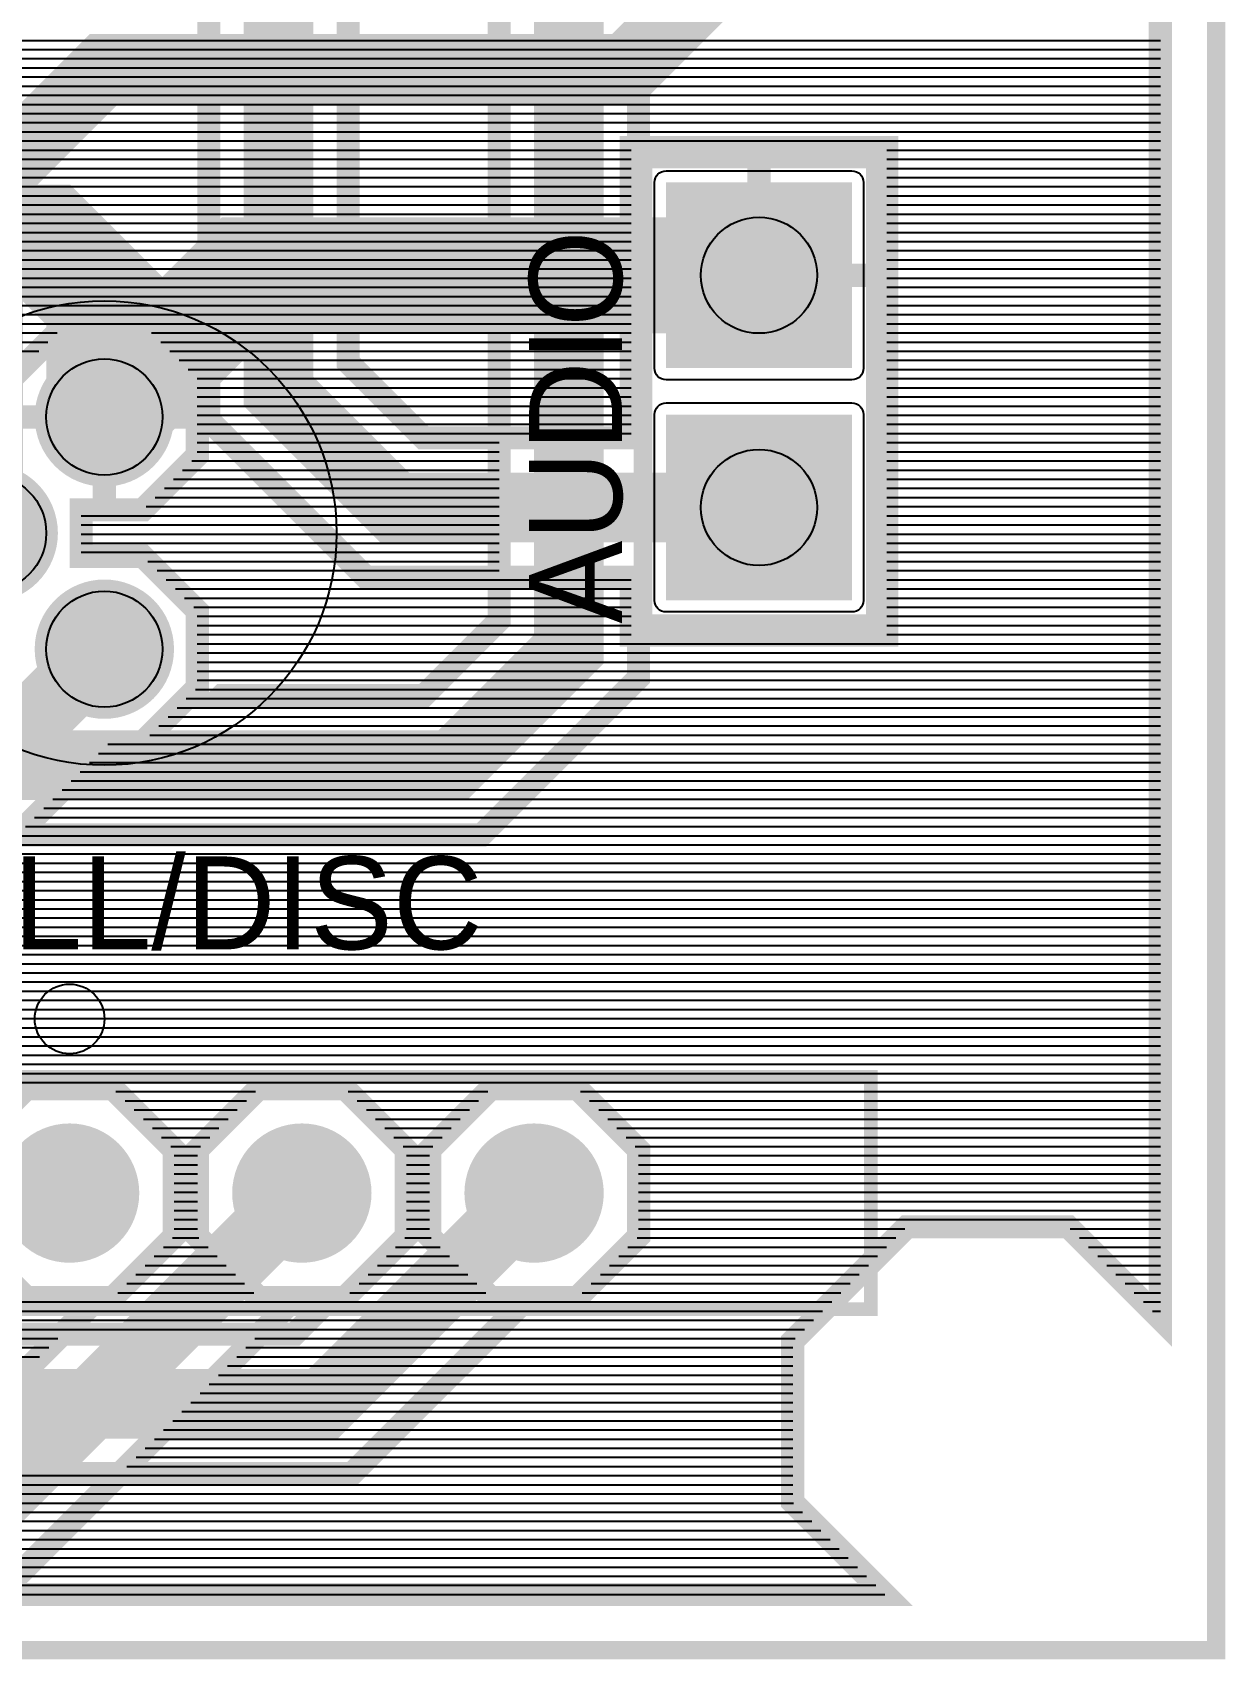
# Model space of a CAD drawing. Header units: inches. Extents: x -5.9 to 5.9, y -1.2 to 1.2.
# Drawn here: x 5.378 to 5.892, y -1.217 to -0.516 of the extents above; entities that cross this region are included whole.
import ezdxf

# ---------------------------------------------------------------- set-up
doc = ezdxf.new("R2010")
doc.units = ezdxf.units.IN
doc.layers.get('0').update_dxf_attribs({"linetype": 'CONTINUOUS'})

# ---------------------------------------------------------------- blocks, each defined once
blk = doc.blocks.new('EPAD')
at = {"const_width": 0.5}
blk.add_lwpolyline([(-0.25, 0, 1), (0.25, 0, 1)], format="xyb", close=True, dxfattribs=at)
blk = doc.blocks.new('RPAD')
blk.add_trace([(-0.5, -0.5), (-0.5, 0.5), (0.5, -0.5), (0.5, 0.5)])

msp = doc.modelspace()

# ---------------------------------------------------------------- linework, layer by layer
for points, const_width in [([(-5.627949, -1.212602), (5.887799, -1.212602), (5.887799, 0.755902), (-5.627949, 0.755902), (-5.627949, -1.212602)], 0.008), ([(-5.627949, -1.212602), (5.887799, -1.212602), (5.887799, 0.755902), (-5.627949, 0.755902), (-5.627949, -1.212602)], 0.008), ([(-5.627949, -1.212602), (5.887799, -1.212602), (5.887799, 0.755902), (-5.627949, 0.755902), (-5.627949, -1.212602)], 0.008), ([(0.934059, 0.5935), (1.034059, 0.6935), (5.109059, 0.6935), (5.159059, 0.6435), (5.159059, 0.5435), (5.209059, 0.4935), (5.634059, 0.4935), (5.684059, 0.4435), (5.684059, -0.4815), (5.634059, -0.5315), (5.409059, -0.5315), (5.359059, -0.5815), (5.359059, -0.7315)], 0.03), ([(5.705477, 0.692228), (5.705477, 0.622725), (5.709702, 0.6185), (5.688348, 0.6185), (5.659059, 0.589211), (5.659059, 0.547789), (5.688348, 0.5185), (5.72977, 0.5185), (5.759059, 0.547789), (5.759059, 0.573579), (5.824125, 0.573579), (5.863799, 0.613253), (5.863799, -1.069954), (5.824125, -1.03028), (5.754623, -1.03028), (5.705477, -1.079426), (5.705477, -1.148928), (5.745151, -1.188602), (-5.4853, -1.188602)], 0.01), ([(5.705477, 0.692228), (5.705477, 0.622725), (5.709702, 0.6185), (5.688348, 0.6185), (5.659059, 0.589211), (5.659059, 0.547789), (5.688348, 0.5185), (5.72977, 0.5185), (5.759059, 0.547789), (5.759059, 0.573579), (5.824125, 0.573579), (5.863799, 0.613253), (5.863799, -1.069954), (5.824125, -1.03028), (5.754623, -1.03028), (5.705477, -1.079426), (5.705477, -1.148928), (5.745151, -1.188602), (-5.4853, -1.188602)], 0.01), ([(5.309059, 0.5685), (5.484059, 0.3935), (5.484059, -0.670476), (5.534059, -0.720476), (5.690949, -0.720476)], 0.03), ([(5.514059, 0.405926), (5.514059, -0.658051), (5.546485, -0.690477), (5.635949, -0.690477), (5.635949, -0.565477), (5.745948, -0.565477), (5.745948, -0.775476), (5.635949, -0.775476), (5.635949, -0.750476), (5.521633, -0.750476), (5.454059, -0.682902), (5.454059, -0.464281)], 0.01), ([(5.109059, -0.8315), (5.559059, -0.8315), (5.609059, -0.7815), (5.609059, -0.4315)], 0.03), ([(5.639059, -0.472211), (5.639059, -0.565477), (5.745948, -0.565477), (5.745948, -0.775476), (5.639059, -0.775476), (5.639059, -0.793926), (5.571485, -0.8615), (5.156841, -0.8615)], 0.01), ([(5.369059, -0.664931), (5.392491, -0.6415), (5.425628, -0.6415), (5.449059, -0.664931), (5.449059, -0.698069), (5.425628, -0.7215), (5.399059, -0.7215), (5.399059, -0.7415), (5.425628, -0.7415), (5.449059, -0.764931), (5.449059, -0.798069), (5.445627, -0.8015), (5.546633, -0.8015), (5.579059, -0.769074), (5.579059, -0.472211)], 0.01), ([(3.309059, -0.5315), (3.359059, -0.5815), (4.934059, -0.5815), (4.984059, -0.6315), (4.984059, -0.965752), (5.034059, -1.015752), (5.394098, -1.015752)], 0.03), ([(4.145627, -0.5515), (4.946485, -0.5515), (5.014059, -0.619074), (5.014059, -0.953326), (5.046485, -0.985752), (5.360459, -0.985752), (5.375459, -0.970752), (5.412738, -0.970752), (5.439098, -0.997113), (5.439098, -1.034391), (5.412738, -1.060752), (5.375459, -1.060752), (5.360459, -1.045752), (5.021633, -1.045752), (4.954059, -0.978178), (4.954059, -0.643926), (4.949059, -0.638925), (4.949059, -0.648069), (4.925628, -0.6715), (4.892491, -0.6715)], 0.01), ([(5.690949, -0.565477), (5.690949, -0.620476)], 0.01), ([(5.690949, -0.565477), (5.690949, -0.620476)], 0.01), ([(5.640949, -0.770476), (5.740949, -0.770476), (5.740949, -0.570476), (5.640949, -0.570476), (5.640949, -0.770476)], 0.008), ([(5.640949, -0.770476), (5.740949, -0.770476), (5.740949, -0.570476), (5.640949, -0.570476), (5.640949, -0.770476)], 0.008), ([(5.640949, -0.770476), (5.740949, -0.770476), (5.740949, -0.570476), (5.640949, -0.570476), (5.640949, -0.770476)], 0.008), ([(5.409059, -0.6815), (5.409059, -0.6315), (5.384059, -0.6065), (5.309059, -0.6065)], 0.05), ([(5.409059, -0.6815), (5.470083, -0.620476), (5.690949, -0.620476)], 0.05), ([(5.635949, -0.620476), (5.690949, -0.620476)], 0.01), ([(5.745948, -0.620476), (5.690949, -0.620476)], 0.01), ([(5.745948, -0.620476), (5.690949, -0.620476)], 0.01), ([(5.369059, -0.664931), (5.392491, -0.6415), (5.425628, -0.6415), (5.449059, -0.664931), (5.449059, -0.698069), (5.425628, -0.7215), (5.399059, -0.7215), (5.399059, -0.7415), (5.425628, -0.7415), (5.449059, -0.764931), (5.449059, -0.798069), (5.425628, -0.8215), (5.411485, -0.8215), (5.106484, -1.1265)], 0.01), ([(5.409059, -0.6415), (5.409059, -0.6815)], 0.01), ([(5.409059, -0.6415), (5.409059, -0.6815)], 0.01), ([(5.369059, -0.6815), (5.409059, -0.6815)], 0.01), ([(5.369059, -0.6815), (5.409059, -0.6815)], 0.01), ([(5.409059, -0.7215), (5.409059, -0.6815)], 0.01), ([(5.449059, -0.6815), (5.409059, -0.6815)], 0.01), ([(5.409059, -0.7215), (5.409059, -0.6815)], 0.01), ([(5.449059, -0.6815), (5.409059, -0.6815)], 0.01), ([(3.509059, -1.0315), (3.584059, -1.1065), (5.084059, -1.1065), (5.409059, -0.7815)], 0.03), ([(5.156841, -0.8015), (5.372491, -0.8015), (5.369059, -0.798069)], 0.01), ([(3.109059, -0.8315), (3.384059, -1.1065), (5.50335, -1.1065), (5.594098, -1.015752)], 0.03), ([(4.888348, -0.9815), (4.92977, -0.9815), (4.959059, -1.010789), (4.959059, -1.052211), (4.934769, -1.0765), (5.490925, -1.0765), (5.506674, -1.060752), (5.475459, -1.060752), (5.449099, -1.034391), (5.449099, -0.997113), (5.475459, -0.970752), (5.512738, -0.970752), (5.539098, -0.997113), (5.539098, -1.028327), (5.549099, -1.018326), (5.549099, -0.997113), (5.575459, -0.970752), (5.612738, -0.970752), (5.639098, -0.997113), (5.639098, -1.034391), (5.612738, -1.060752), (5.591524, -1.060752), (5.515776, -1.1365), (3.371633, -1.1365)], 0.01), ([(5.249098, -1.065752), (5.739098, -1.065752), (5.739098, -0.965752), (5.249098, -0.965752), (5.249098, -1.065752)], 0.006), ([(5.249098, -1.065752), (5.739098, -1.065752), (5.739098, -0.965752), (5.249098, -0.965752), (5.249098, -1.065752)], 0.006), ([(5.249098, -1.065752), (5.739098, -1.065752), (5.739098, -0.965752), (5.249098, -0.965752), (5.249098, -1.065752)], 0.006), ([(5.349099, -0.997113), (5.375459, -0.970752), (5.412738, -0.970752), (5.439098, -0.997113), (5.439098, -1.028327), (5.449099, -1.018326), (5.449099, -0.997113), (5.475459, -0.970752), (5.512738, -0.970752), (5.539098, -0.997113), (5.539098, -1.034391), (5.512738, -1.060752), (5.491524, -1.060752), (5.365776, -1.1865)], 0.01), ([(5.549099, -1.034391), (5.549099, -0.997113), (5.575459, -0.970752), (5.612738, -0.970752), (5.639098, -0.997113), (5.639098, -1.034391), (5.612738, -1.060752), (5.575459, -1.060752), (5.549099, -1.034391)], 0.01), ([(0.734059, -1.0565), (0.834059, -1.1565), (5.35335, -1.1565), (5.494098, -1.015752)], 0.03), ([(5.340925, -1.1265), (5.406674, -1.060752), (5.375459, -1.060752), (5.349099, -1.034391)], 0.01)]:
    msp.add_lwpolyline(points, dxfattribs=dict(const_width=const_width))
for points in [[(4.149059, -0.519311), (5.579059, -0.519311)], [(4.149059, -0.523248), (5.579059, -0.523248)], [(4.839059, -0.519311), (5.454059, -0.519311)], [(4.839059, -0.523248), (5.454059, -0.523248)], [(5.514059, -0.519311), (5.863799, -0.519311)], [(5.514059, -0.523248), (5.863799, -0.523248)], [(5.639059, -0.519311), (5.863799, -0.519311)], [(5.639059, -0.523248), (5.863799, -0.523248)], [(4.149059, -0.527185), (5.579059, -0.527185)], [(4.149059, -0.531122), (5.579059, -0.531122)], [(4.839059, -0.527185), (5.454059, -0.527185)], [(4.839059, -0.531122), (5.454059, -0.531122)], [(5.514059, -0.527185), (5.863799, -0.527185)], [(5.514059, -0.531122), (5.863799, -0.531122)], [(5.639059, -0.527185), (5.863799, -0.527185)], [(5.639059, -0.531122), (5.863799, -0.531122)], [(4.149059, -0.535059), (5.579059, -0.535059)], [(4.149059, -0.538996), (5.579059, -0.538996)], [(4.839059, -0.535059), (5.454059, -0.535059)], [(4.839059, -0.538996), (5.454059, -0.538996)], [(5.514059, -0.535059), (5.863799, -0.535059)], [(5.514059, -0.538996), (5.863799, -0.538996)], [(5.639059, -0.535059), (5.863799, -0.535059)], [(5.639059, -0.538996), (5.863799, -0.538996)], [(4.149059, -0.542933), (5.579059, -0.542933)], [(4.839059, -0.542933), (5.454059, -0.542933)], [(5.514059, -0.542933), (5.863799, -0.542933)], [(5.639059, -0.542933), (5.863799, -0.542933)], [(4.14632, -0.550807), (5.579059, -0.550807)], [(4.149059, -0.54687), (5.579059, -0.54687)], [(4.839059, -0.54687), (5.454059, -0.54687)], [(4.839059, -0.550807), (5.454059, -0.550807)], [(5.514059, -0.54687), (5.863799, -0.54687)], [(5.514059, -0.550807), (5.863799, -0.550807)], [(5.639059, -0.54687), (5.863799, -0.54687)], [(5.639059, -0.550807), (5.863799, -0.550807)], [(4.839059, -0.554744), (5.454059, -0.554744)], [(4.839059, -0.558681), (5.454059, -0.558681)], [(4.949728, -0.554744), (5.579059, -0.554744)], [(4.953665, -0.558681), (5.579059, -0.558681)], [(5.514059, -0.554744), (5.863799, -0.554744)], [(5.514059, -0.558681), (5.863799, -0.558681)], [(5.639059, -0.554744), (5.863799, -0.554744)], [(5.639059, -0.558681), (5.863799, -0.558681)], [(4.839059, -0.562618), (5.454059, -0.562618)], [(4.839059, -0.566555), (5.454059, -0.566555)], [(4.957602, -0.562618), (5.579059, -0.562618)], [(4.961539, -0.566555), (5.579059, -0.566555)], [(5.514059, -0.562618), (5.863799, -0.562618)], [(5.514059, -0.566555), (5.635949, -0.566555)], [(5.639059, -0.562618), (5.863799, -0.562618)], [(5.745948, -0.566555), (5.863799, -0.566555)], [(5.745948, -0.566555), (5.863799, -0.566555)], [(4.839059, -0.570492), (5.454059, -0.570492)], [(4.839059, -0.574429), (5.454059, -0.574429)], [(4.965476, -0.570492), (5.579059, -0.570492)], [(4.969413, -0.574429), (5.579059, -0.574429)], [(5.514059, -0.570492), (5.635949, -0.570492)], [(5.514059, -0.574429), (5.635949, -0.574429)], [(5.745948, -0.570492), (5.863799, -0.570492)], [(5.745948, -0.570492), (5.863799, -0.570492)], [(5.745948, -0.574429), (5.863799, -0.574429)], [(5.745948, -0.574429), (5.863799, -0.574429)], [(4.839059, -0.578366), (5.454059, -0.578366)], [(4.97335, -0.578366), (5.579059, -0.578366)], [(5.514059, -0.578366), (5.635949, -0.578366)], [(5.745948, -0.578366), (5.863799, -0.578366)], [(5.745948, -0.578366), (5.863799, -0.578366)], [(4.839059, -0.582303), (5.454059, -0.582303)], [(4.839059, -0.58624), (5.454059, -0.58624)], [(4.977287, -0.582303), (5.579059, -0.582303)], [(4.981224, -0.58624), (5.579059, -0.58624)], [(5.514059, -0.582303), (5.635949, -0.582303)], [(5.514059, -0.58624), (5.635949, -0.58624)], [(5.745948, -0.582303), (5.863799, -0.582303)], [(5.745948, -0.582303), (5.863799, -0.582303)], [(5.745948, -0.58624), (5.863799, -0.58624)], [(5.745948, -0.58624), (5.863799, -0.58624)], [(4.839059, -0.590177), (5.454059, -0.590177)], [(4.928241, -0.594114), (5.454059, -0.594114)], [(4.985161, -0.590177), (5.579059, -0.590177)], [(4.989098, -0.594114), (5.579059, -0.594114)], [(5.514059, -0.590177), (5.635949, -0.590177)], [(5.514059, -0.594114), (5.635949, -0.594114)], [(5.745948, -0.590177), (5.863799, -0.590177)], [(5.745948, -0.590177), (5.863799, -0.590177)], [(5.745948, -0.594114), (5.863799, -0.594114)], [(5.745948, -0.594114), (5.863799, -0.594114)], [(4.932178, -0.598051), (5.454059, -0.598051)], [(4.936115, -0.601988), (5.454059, -0.601988)], [(4.993035, -0.598051), (5.579059, -0.598051)], [(4.996972, -0.601988), (5.579059, -0.601988)], [(5.514059, -0.598051), (5.635949, -0.598051)], [(5.514059, -0.601988), (5.635949, -0.601988)], [(5.745948, -0.598051), (5.863799, -0.598051)], [(5.745948, -0.598051), (5.863799, -0.598051)], [(5.745948, -0.601988), (5.863799, -0.601988)], [(5.745948, -0.601988), (5.863799, -0.601988)], [(4.940052, -0.605925), (5.454059, -0.605925)], [(5.000909, -0.605925), (5.579059, -0.605925)], [(5.514059, -0.605925), (5.635949, -0.605925)], [(5.745948, -0.605925), (5.863799, -0.605925)], [(5.745948, -0.605925), (5.863799, -0.605925)], [(4.943989, -0.609862), (5.454059, -0.609862)], [(4.947926, -0.613799), (5.454059, -0.613799)], [(5.004846, -0.609862), (5.579059, -0.609862)], [(5.008783, -0.613799), (5.579059, -0.613799)], [(5.514059, -0.609862), (5.635949, -0.609862)], [(5.514059, -0.613799), (5.635949, -0.613799)], [(5.745948, -0.609862), (5.863799, -0.609862)], [(5.745948, -0.609862), (5.863799, -0.609862)], [(5.745948, -0.613799), (5.863799, -0.613799)], [(5.745948, -0.613799), (5.863799, -0.613799)], [(4.949059, -0.617736), (5.454059, -0.617736)], [(4.949059, -0.621673), (5.454059, -0.621673)], [(5.01272, -0.617736), (5.579059, -0.617736)], [(5.014059, -0.621673), (5.579059, -0.621673)], [(5.514059, -0.617736), (5.635949, -0.617736)], [(5.514059, -0.621673), (5.635949, -0.621673)], [(5.745948, -0.617736), (5.863799, -0.617736)], [(5.745948, -0.617736), (5.863799, -0.617736)], [(5.745948, -0.621673), (5.863799, -0.621673)], [(5.745948, -0.621673), (5.863799, -0.621673)], [(4.949059, -0.62561), (5.454059, -0.62561)], [(4.949059, -0.629547), (5.454059, -0.629547)], [(5.014059, -0.62561), (5.579059, -0.62561)], [(5.014059, -0.629547), (5.579059, -0.629547)], [(5.514059, -0.62561), (5.635949, -0.62561)], [(5.514059, -0.629547), (5.635949, -0.629547)], [(5.745948, -0.62561), (5.863799, -0.62561)], [(5.745948, -0.62561), (5.863799, -0.62561)], [(5.745948, -0.629547), (5.863799, -0.629547)], [(5.745948, -0.629547), (5.863799, -0.629547)], [(4.949059, -0.633484), (5.454059, -0.633484)], [(4.949059, -0.637421), (5.454059, -0.637421)], [(5.014059, -0.633484), (5.579059, -0.633484)], [(5.014059, -0.637421), (5.579059, -0.637421)], [(5.514059, -0.633484), (5.635949, -0.633484)], [(5.514059, -0.637421), (5.635949, -0.637421)], [(5.745948, -0.633484), (5.863799, -0.633484)], [(5.745948, -0.633484), (5.863799, -0.633484)], [(5.745948, -0.637421), (5.863799, -0.637421)], [(5.745948, -0.637421), (5.863799, -0.637421)], [(4.949059, -0.641358), (5.454059, -0.641358)], [(5.014059, -0.641358), (5.579059, -0.641358)], [(5.514059, -0.641358), (5.635949, -0.641358)], [(5.745948, -0.641358), (5.863799, -0.641358)], [(5.745948, -0.641358), (5.863799, -0.641358)], [(4.947895, -0.649232), (5.384759, -0.649232)], [(4.949059, -0.645295), (5.388696, -0.645295)], [(5.014059, -0.645295), (5.388696, -0.645295)], [(5.014059, -0.649232), (5.384759, -0.649232)], [(5.429422, -0.645295), (5.454059, -0.645295)], [(5.429422, -0.645295), (5.579059, -0.645295)], [(5.433359, -0.649232), (5.454059, -0.649232)], [(5.433359, -0.649232), (5.579059, -0.649232)], [(5.514059, -0.645295), (5.635949, -0.645295)], [(5.514059, -0.649232), (5.635949, -0.649232)], [(5.745948, -0.645295), (5.863799, -0.645295)], [(5.745948, -0.645295), (5.863799, -0.645295)], [(5.745948, -0.649232), (5.863799, -0.649232)], [(5.745948, -0.649232), (5.863799, -0.649232)], [(4.943958, -0.653169), (5.380822, -0.653169)], [(5.014059, -0.653169), (5.380822, -0.653169)], [(5.437296, -0.653169), (5.454059, -0.653169)], [(5.437296, -0.653169), (5.579059, -0.653169)], [(5.441233, -0.657106), (5.454059, -0.657106)], [(5.441233, -0.657106), (5.579059, -0.657106)], [(5.514059, -0.653169), (5.635949, -0.653169)], [(5.514059, -0.657106), (5.635949, -0.657106)], [(5.745948, -0.653169), (5.863799, -0.653169)], [(5.745948, -0.653169), (5.863799, -0.653169)], [(5.745948, -0.657106), (5.863799, -0.657106)], [(5.745948, -0.657106), (5.863799, -0.657106)], [(5.44517, -0.661043), (5.454059, -0.661043)], [(5.44517, -0.661043), (5.579059, -0.661043)], [(5.449059, -0.66498), (5.454059, -0.66498)], [(5.449059, -0.66498), (5.579059, -0.66498)], [(5.517051, -0.661043), (5.635949, -0.661043)], [(5.520988, -0.66498), (5.635949, -0.66498)], [(5.745948, -0.661043), (5.863799, -0.661043)], [(5.745948, -0.661043), (5.863799, -0.661043)], [(5.745948, -0.66498), (5.863799, -0.66498)], [(5.745948, -0.66498), (5.863799, -0.66498)], [(5.449059, -0.668917), (5.454059, -0.668917)], [(5.449059, -0.668917), (5.579059, -0.668917)], [(5.524925, -0.668917), (5.635949, -0.668917)], [(5.745948, -0.668917), (5.863799, -0.668917)], [(5.745948, -0.668917), (5.863799, -0.668917)], [(5.449059, -0.672854), (5.454059, -0.672854)], [(5.449059, -0.672854), (5.579059, -0.672854)], [(5.449059, -0.676791), (5.454059, -0.676791)], [(5.449059, -0.676791), (5.579059, -0.676791)], [(5.528862, -0.672854), (5.635949, -0.672854)], [(5.532799, -0.676791), (5.635949, -0.676791)], [(5.745948, -0.672854), (5.863799, -0.672854)], [(5.745948, -0.672854), (5.863799, -0.672854)], [(5.745948, -0.676791), (5.863799, -0.676791)], [(5.745948, -0.676791), (5.863799, -0.676791)], [(5.449059, -0.680728), (5.454059, -0.680728)], [(5.449059, -0.680728), (5.579059, -0.680728)], [(5.449059, -0.684665), (5.455823, -0.684665)], [(5.449059, -0.684665), (5.579059, -0.684665)], [(5.536736, -0.680728), (5.635949, -0.680728)], [(5.540673, -0.684665), (5.635949, -0.684665)], [(5.745948, -0.680728), (5.863799, -0.680728)], [(5.745948, -0.680728), (5.863799, -0.680728)], [(5.745948, -0.684665), (5.863799, -0.684665)], [(5.745948, -0.684665), (5.863799, -0.684665)], [(5.449059, -0.688602), (5.45976, -0.688602)], [(5.449059, -0.688602), (5.579059, -0.688602)], [(5.449059, -0.692539), (5.463697, -0.692539)], [(5.449059, -0.692539), (5.579059, -0.692539)], [(5.54461, -0.688602), (5.635949, -0.688602)], [(5.745948, -0.688602), (5.863799, -0.688602)], [(5.745948, -0.688602), (5.863799, -0.688602)], [(5.745948, -0.692539), (5.863799, -0.692539)], [(5.745948, -0.692539), (5.863799, -0.692539)], [(5.446714, -0.700413), (5.471571, -0.700413)], [(5.446714, -0.700413), (5.579059, -0.700413)], [(5.449059, -0.696476), (5.467634, -0.696476)], [(5.449059, -0.696476), (5.579059, -0.696476)], [(5.745948, -0.696476), (5.863799, -0.696476)], [(5.745948, -0.696476), (5.863799, -0.696476)], [(5.745948, -0.700413), (5.863799, -0.700413)], [(5.745948, -0.700413), (5.863799, -0.700413)], [(5.442777, -0.70435), (5.475508, -0.70435)], [(5.442777, -0.70435), (5.579059, -0.70435)], [(5.745948, -0.70435), (5.863799, -0.70435)], [(5.745948, -0.70435), (5.863799, -0.70435)], [(5.434903, -0.712224), (5.483382, -0.712224)], [(5.434903, -0.712224), (5.579059, -0.712224)], [(5.43884, -0.708287), (5.479445, -0.708287)], [(5.43884, -0.708287), (5.579059, -0.708287)], [(5.745948, -0.708287), (5.863799, -0.708287)], [(5.745948, -0.708287), (5.863799, -0.708287)], [(5.745948, -0.712224), (5.863799, -0.712224)], [(5.745948, -0.712224), (5.863799, -0.712224)], [(5.427029, -0.720098), (5.491256, -0.720098)], [(5.427029, -0.720098), (5.579059, -0.720098)], [(5.430966, -0.716161), (5.487319, -0.716161)], [(5.430966, -0.716161), (5.579059, -0.716161)], [(5.745948, -0.716161), (5.863799, -0.716161)], [(5.745948, -0.716161), (5.863799, -0.716161)], [(5.745948, -0.720098), (5.863799, -0.720098)], [(5.745948, -0.720098), (5.863799, -0.720098)], [(5.399059, -0.724035), (5.495193, -0.724035)], [(5.399059, -0.724035), (5.579059, -0.724035)], [(5.399059, -0.727972), (5.49913, -0.727972)], [(5.399059, -0.727972), (5.579059, -0.727972)], [(5.745948, -0.724035), (5.863799, -0.724035)], [(5.745948, -0.724035), (5.863799, -0.724035)], [(5.745948, -0.727972), (5.863799, -0.727972)], [(5.745948, -0.727972), (5.863799, -0.727972)], [(5.399059, -0.731909), (5.503067, -0.731909)], [(5.399059, -0.731909), (5.579059, -0.731909)], [(5.745948, -0.731909), (5.863799, -0.731909)], [(5.745948, -0.731909), (5.863799, -0.731909)], [(5.399059, -0.735846), (5.507004, -0.735846)], [(5.399059, -0.735846), (5.579059, -0.735846)], [(5.399059, -0.739783), (5.510941, -0.739783)], [(5.399059, -0.739783), (5.579059, -0.739783)], [(5.745948, -0.735846), (5.863799, -0.735846)], [(5.745948, -0.735846), (5.863799, -0.735846)], [(5.745948, -0.739783), (5.863799, -0.739783)], [(5.745948, -0.739783), (5.863799, -0.739783)], [(5.427848, -0.74372), (5.514878, -0.74372)], [(5.427848, -0.74372), (5.579059, -0.74372)], [(5.431785, -0.747657), (5.518815, -0.747657)], [(5.431785, -0.747657), (5.579059, -0.747657)], [(5.745948, -0.74372), (5.863799, -0.74372)], [(5.745948, -0.74372), (5.863799, -0.74372)], [(5.745948, -0.747657), (5.863799, -0.747657)], [(5.745948, -0.747657), (5.863799, -0.747657)], [(5.435722, -0.751594), (5.635949, -0.751594)], [(5.435722, -0.751594), (5.579059, -0.751594)], [(5.439659, -0.755531), (5.635949, -0.755531)], [(5.439659, -0.755531), (5.579059, -0.755531)], [(5.745948, -0.751594), (5.863799, -0.751594)], [(5.745948, -0.751594), (5.863799, -0.751594)], [(5.745948, -0.755531), (5.863799, -0.755531)], [(5.745948, -0.755531), (5.863799, -0.755531)], [(5.443596, -0.759469), (5.635949, -0.759469)], [(5.443596, -0.759469), (5.579059, -0.759469)], [(5.447533, -0.763406), (5.635949, -0.763406)], [(5.447533, -0.763406), (5.579059, -0.763406)], [(5.745948, -0.759469), (5.863799, -0.759469)], [(5.745948, -0.759469), (5.863799, -0.759469)], [(5.745948, -0.763406), (5.863799, -0.763406)], [(5.745948, -0.763406), (5.863799, -0.763406)], [(5.449059, -0.767343), (5.635949, -0.767343)], [(5.449059, -0.767343), (5.579059, -0.767343)], [(5.745948, -0.767343), (5.863799, -0.767343)], [(5.745948, -0.767343), (5.863799, -0.767343)], [(5.449059, -0.77128), (5.635949, -0.77128)], [(5.449059, -0.77128), (5.576854, -0.77128)], [(5.449059, -0.775217), (5.635949, -0.775217)], [(5.449059, -0.775217), (5.572917, -0.775217)], [(5.745948, -0.77128), (5.863799, -0.77128)], [(5.745948, -0.77128), (5.863799, -0.77128)], [(5.745948, -0.775217), (5.863799, -0.775217)], [(5.745948, -0.775217), (5.863799, -0.775217)], [(5.449059, -0.779154), (5.863799, -0.779154)], [(5.449059, -0.779154), (5.56898, -0.779154)], [(5.449059, -0.783091), (5.863799, -0.783091)], [(5.449059, -0.783091), (5.565043, -0.783091)], [(5.639059, -0.779154), (5.863799, -0.779154)], [(5.639059, -0.783091), (5.863799, -0.783091)], [(5.449059, -0.787028), (5.863799, -0.787028)], [(5.449059, -0.787028), (5.561106, -0.787028)], [(5.449059, -0.790965), (5.863799, -0.790965)], [(5.449059, -0.790965), (5.557169, -0.790965)], [(5.639059, -0.787028), (5.863799, -0.787028)], [(5.639059, -0.790965), (5.863799, -0.790965)], [(5.449059, -0.794902), (5.863799, -0.794902)], [(5.449059, -0.794902), (5.553232, -0.794902)], [(5.638083, -0.794902), (5.863799, -0.794902)], [(5.444352, -0.802776), (5.863799, -0.802776)], [(5.448289, -0.798839), (5.863799, -0.798839)], [(5.448289, -0.798839), (5.549295, -0.798839)], [(5.630209, -0.802776), (5.863799, -0.802776)], [(5.634146, -0.798839), (5.863799, -0.798839)], [(5.436478, -0.81065), (5.863799, -0.81065)], [(5.440415, -0.806713), (5.863799, -0.806713)], [(5.622335, -0.81065), (5.863799, -0.81065)], [(5.626272, -0.806713), (5.863799, -0.806713)], [(5.428604, -0.818524), (5.863799, -0.818524)], [(5.432541, -0.814587), (5.863799, -0.814587)], [(5.614461, -0.818524), (5.863799, -0.818524)], [(5.618398, -0.814587), (5.863799, -0.814587)], [(5.406587, -0.826398), (5.863799, -0.826398)], [(5.410524, -0.822461), (5.863799, -0.822461)], [(5.606587, -0.826398), (5.863799, -0.826398)], [(5.610524, -0.822461), (5.863799, -0.822461)], [(5.40265, -0.830335), (5.863799, -0.830335)], [(5.60265, -0.830335), (5.863799, -0.830335)], [(5.394776, -0.838209), (5.863799, -0.838209)], [(5.398713, -0.834272), (5.863799, -0.834272)], [(5.594776, -0.838209), (5.863799, -0.838209)], [(5.598713, -0.834272), (5.863799, -0.834272)], [(5.386902, -0.846083), (5.863799, -0.846083)], [(5.390839, -0.842146), (5.863799, -0.842146)], [(5.586902, -0.846083), (5.863799, -0.846083)], [(5.590839, -0.842146), (5.863799, -0.842146)], [(5.379028, -0.853957), (5.863799, -0.853957)], [(5.382965, -0.85002), (5.863799, -0.85002)], [(5.579028, -0.853957), (5.863799, -0.853957)], [(5.582965, -0.85002), (5.863799, -0.85002)], [(5.375091, -0.857894), (5.863799, -0.857894)], [(5.575091, -0.857894), (5.863799, -0.857894)], [(5.152572, -0.865768), (5.863799, -0.865768)], [(5.156509, -0.861831), (5.863799, -0.861831)], [(5.367217, -0.865768), (5.863799, -0.865768)], [(5.371154, -0.861831), (5.863799, -0.861831)], [(5.144698, -0.873642), (5.863799, -0.873642)], [(5.148635, -0.869705), (5.863799, -0.869705)], [(5.359343, -0.873642), (5.863799, -0.873642)], [(5.36328, -0.869705), (5.863799, -0.869705)], [(5.136824, -0.881516), (5.863799, -0.881516)], [(5.140761, -0.877579), (5.863799, -0.877579)], [(5.351469, -0.881516), (5.863799, -0.881516)], [(5.355406, -0.877579), (5.863799, -0.877579)], [(5.014059, -0.88939), (5.863799, -0.88939)], [(5.132887, -0.885453), (5.863799, -0.885453)], [(5.343594, -0.88939), (5.863799, -0.88939)], [(5.347531, -0.885453), (5.863799, -0.885453)], [(5.014059, -0.893327), (5.863799, -0.893327)], [(5.339657, -0.893327), (5.863799, -0.893327)], [(5.014059, -0.897264), (5.863799, -0.897264)], [(5.014059, -0.901201), (5.863799, -0.901201)], [(5.331783, -0.901201), (5.863799, -0.901201)], [(5.33572, -0.897264), (5.863799, -0.897264)], [(5.014059, -0.905138), (5.863799, -0.905138)], [(5.014059, -0.909075), (5.863799, -0.909075)], [(5.323909, -0.909075), (5.863799, -0.909075)], [(5.327846, -0.905138), (5.863799, -0.905138)], [(5.014059, -0.913012), (5.863799, -0.913012)], [(5.014059, -0.916949), (5.863799, -0.916949)], [(5.316035, -0.916949), (5.863799, -0.916949)], [(5.319972, -0.913012), (5.863799, -0.913012)], [(5.014059, -0.920886), (5.863799, -0.920886)], [(5.014059, -0.924823), (5.863799, -0.924823)], [(5.308161, -0.924823), (5.863799, -0.924823)], [(5.312098, -0.920886), (5.863799, -0.920886)], [(5.014059, -0.92876), (5.863799, -0.92876)], [(5.304224, -0.92876), (5.863799, -0.92876)], [(5.014059, -0.932697), (5.863799, -0.932697)], [(5.014059, -0.936634), (5.863799, -0.936634)], [(5.29635, -0.936634), (5.863799, -0.936634)], [(5.300287, -0.932697), (5.863799, -0.932697)], [(5.014059, -0.940571), (5.863799, -0.940571)], [(5.014059, -0.944508), (5.863799, -0.944508)], [(5.288476, -0.944508), (5.863799, -0.944508)], [(5.292413, -0.940571), (5.863799, -0.940571)], [(5.014059, -0.948445), (5.863799, -0.948445)], [(5.014059, -0.952382), (5.863799, -0.952382)], [(5.280602, -0.952382), (5.863799, -0.952382)], [(5.284539, -0.948445), (5.863799, -0.948445)], [(5.017051, -0.956319), (5.863799, -0.956319)], [(5.276665, -0.956319), (5.863799, -0.956319)], [(5.020988, -0.960256), (5.863799, -0.960256)], [(5.024925, -0.964193), (5.863799, -0.964193)], [(5.268791, -0.964193), (5.863799, -0.964193)], [(5.272728, -0.960256), (5.863799, -0.960256)], [(5.028862, -0.96813), (5.863799, -0.96813)], [(5.264854, -0.96813), (5.863799, -0.96813)], [(5.414052, -0.972067), (5.474144, -0.972067)], [(5.414052, -0.972067), (5.474144, -0.972067)], [(5.514052, -0.972067), (5.574144, -0.972067)], [(5.514052, -0.972067), (5.574144, -0.972067)], [(5.614052, -0.972067), (5.863799, -0.972067)], [(5.614052, -0.972067), (5.863799, -0.972067)], [(5.417989, -0.976004), (5.470207, -0.976004)], [(5.417989, -0.976004), (5.470207, -0.976004)], [(5.421926, -0.979941), (5.46627, -0.979941)], [(5.421926, -0.979941), (5.46627, -0.979941)], [(5.517989, -0.976004), (5.570207, -0.976004)], [(5.517989, -0.976004), (5.570207, -0.976004)], [(5.521926, -0.979941), (5.56627, -0.979941)], [(5.521926, -0.979941), (5.56627, -0.979941)], [(5.617989, -0.976004), (5.863799, -0.976004)], [(5.617989, -0.976004), (5.863799, -0.976004)], [(5.621926, -0.979941), (5.863799, -0.979941)], [(5.621926, -0.979941), (5.863799, -0.979941)], [(5.425863, -0.983878), (5.462333, -0.983878)], [(5.425863, -0.983878), (5.462333, -0.983878)], [(5.4298, -0.987815), (5.458396, -0.987815)], [(5.4298, -0.987815), (5.458396, -0.987815)], [(5.525863, -0.983878), (5.562333, -0.983878)], [(5.525863, -0.983878), (5.562333, -0.983878)], [(5.5298, -0.987815), (5.558396, -0.987815)], [(5.5298, -0.987815), (5.558396, -0.987815)], [(5.625863, -0.983878), (5.863799, -0.983878)], [(5.625863, -0.983878), (5.863799, -0.983878)], [(5.6298, -0.987815), (5.863799, -0.987815)], [(5.6298, -0.987815), (5.863799, -0.987815)], [(5.433737, -0.991752), (5.454459, -0.991752)], [(5.433737, -0.991752), (5.454459, -0.991752)], [(5.533737, -0.991752), (5.554459, -0.991752)], [(5.533737, -0.991752), (5.554459, -0.991752)], [(5.633737, -0.991752), (5.863799, -0.991752)], [(5.633737, -0.991752), (5.863799, -0.991752)], [(5.437674, -0.995689), (5.450522, -0.995689)], [(5.437674, -0.995689), (5.450522, -0.995689)], [(5.439098, -0.999626), (5.449099, -0.999626)], [(5.439098, -0.999626), (5.449099, -0.999626)], [(5.537674, -0.995689), (5.550522, -0.995689)], [(5.537674, -0.995689), (5.550522, -0.995689)], [(5.539098, -0.999626), (5.549099, -0.999626)], [(5.539098, -0.999626), (5.549099, -0.999626)], [(5.637674, -0.995689), (5.863799, -0.995689)], [(5.637674, -0.995689), (5.863799, -0.995689)], [(5.639098, -0.999626), (5.863799, -0.999626)], [(5.639098, -0.999626), (5.863799, -0.999626)], [(5.439098, -1.003563), (5.449099, -1.003563)], [(5.439098, -1.003563), (5.449099, -1.003563)], [(5.439098, -1.0075), (5.449099, -1.0075)], [(5.439098, -1.0075), (5.449099, -1.0075)], [(5.539098, -1.003563), (5.549099, -1.003563)], [(5.539098, -1.003563), (5.549099, -1.003563)], [(5.539098, -1.0075), (5.549099, -1.0075)], [(5.539098, -1.0075), (5.549099, -1.0075)], [(5.639098, -1.003563), (5.863799, -1.003563)], [(5.639098, -1.003563), (5.863799, -1.003563)], [(5.639098, -1.0075), (5.863799, -1.0075)], [(5.639098, -1.0075), (5.863799, -1.0075)], [(5.439098, -1.011437), (5.449099, -1.011437)], [(5.439098, -1.011437), (5.449099, -1.011437)], [(5.439098, -1.015374), (5.449099, -1.015374)], [(5.439098, -1.015374), (5.449099, -1.015374)], [(5.539098, -1.011437), (5.549099, -1.011437)], [(5.539098, -1.011437), (5.549099, -1.011437)], [(5.539098, -1.015374), (5.549099, -1.015374)], [(5.539098, -1.015374), (5.549099, -1.015374)], [(5.639098, -1.011437), (5.863799, -1.011437)], [(5.639098, -1.011437), (5.863799, -1.011437)], [(5.639098, -1.015374), (5.863799, -1.015374)], [(5.639098, -1.015374), (5.863799, -1.015374)], [(5.439098, -1.019311), (5.448114, -1.019311)], [(5.439098, -1.019311), (5.449099, -1.019311)], [(5.539098, -1.019311), (5.549099, -1.019311)], [(5.539098, -1.019311), (5.548114, -1.019311)], [(5.639098, -1.019311), (5.863799, -1.019311)], [(5.639098, -1.019311), (5.863799, -1.019311)], [(5.439098, -1.023248), (5.444177, -1.023248)], [(5.439098, -1.023248), (5.449099, -1.023248)], [(5.439098, -1.027185), (5.44024, -1.027185)], [(5.439098, -1.027185), (5.449099, -1.027185)], [(5.539098, -1.023248), (5.549099, -1.023248)], [(5.539098, -1.023248), (5.544177, -1.023248)], [(5.539098, -1.027185), (5.549099, -1.027185)], [(5.539098, -1.027185), (5.54024, -1.027185)], [(5.639098, -1.023248), (5.863799, -1.023248)], [(5.639098, -1.023248), (5.863799, -1.023248)], [(5.639098, -1.027185), (5.863799, -1.027185)], [(5.639098, -1.027185), (5.863799, -1.027185)], [(5.43843, -1.035059), (5.449767, -1.035059)], [(5.439098, -1.031122), (5.449099, -1.031122)], [(5.53843, -1.035059), (5.549767, -1.035059)], [(5.539098, -1.031122), (5.549099, -1.031122)], [(5.63843, -1.035059), (5.749844, -1.035059)], [(5.63843, -1.035059), (5.749844, -1.035059)], [(5.639098, -1.031122), (5.753781, -1.031122)], [(5.639098, -1.031122), (5.753781, -1.031122)], [(5.824967, -1.031122), (5.863799, -1.031122)], [(5.824967, -1.031122), (5.863799, -1.031122)], [(5.828904, -1.035059), (5.863799, -1.035059)], [(5.828904, -1.035059), (5.863799, -1.035059)], [(5.430556, -1.042933), (5.457641, -1.042933)], [(5.434493, -1.038996), (5.453704, -1.038996)], [(5.530556, -1.042933), (5.557641, -1.042933)], [(5.534493, -1.038996), (5.553704, -1.038996)], [(5.630556, -1.042933), (5.74197, -1.042933)], [(5.630556, -1.042933), (5.74197, -1.042933)], [(5.634493, -1.038996), (5.745907, -1.038996)], [(5.634493, -1.038996), (5.745907, -1.038996)], [(5.832841, -1.038996), (5.863799, -1.038996)], [(5.832841, -1.038996), (5.863799, -1.038996)], [(5.836778, -1.042933), (5.863799, -1.042933)], [(5.836778, -1.042933), (5.863799, -1.042933)], [(5.422682, -1.050807), (5.465515, -1.050807)], [(5.426619, -1.04687), (5.461578, -1.04687)], [(5.522682, -1.050807), (5.565515, -1.050807)], [(5.526619, -1.04687), (5.561578, -1.04687)], [(5.622682, -1.050807), (5.734096, -1.050807)], [(5.622682, -1.050807), (5.734096, -1.050807)], [(5.626619, -1.04687), (5.738033, -1.04687)], [(5.626619, -1.04687), (5.738033, -1.04687)], [(5.840715, -1.04687), (5.863799, -1.04687)], [(5.840715, -1.04687), (5.863799, -1.04687)], [(5.844652, -1.050807), (5.863799, -1.050807)], [(5.844652, -1.050807), (5.863799, -1.050807)], [(5.418745, -1.054744), (5.469452, -1.054744)], [(5.518745, -1.054744), (5.569452, -1.054744)], [(5.618745, -1.054744), (5.730159, -1.054744)], [(5.618745, -1.054744), (5.730159, -1.054744)], [(5.848589, -1.054744), (5.863799, -1.054744)], [(5.848589, -1.054744), (5.863799, -1.054744)], [(4.948651, -1.062618), (5.504807, -1.062618)], [(5.170366, -1.062618), (5.404807, -1.062618)], [(5.414808, -1.058681), (5.473389, -1.058681)], [(5.489657, -1.062618), (5.722285, -1.062618)], [(5.514808, -1.058681), (5.573389, -1.058681)], [(5.589657, -1.062618), (5.722285, -1.062618)], [(5.614808, -1.058681), (5.726222, -1.058681)], [(5.614808, -1.058681), (5.726222, -1.058681)], [(5.852526, -1.058681), (5.863799, -1.058681)], [(5.852526, -1.058681), (5.863799, -1.058681)], [(5.856463, -1.062618), (5.863799, -1.062618)], [(5.856463, -1.062618), (5.863799, -1.062618)], [(4.940777, -1.070492), (5.496933, -1.070492)], [(4.944714, -1.066555), (5.50087, -1.066555)], [(5.162492, -1.070492), (5.396933, -1.070492)], [(5.166429, -1.066555), (5.40087, -1.066555)], [(5.481783, -1.070492), (5.714411, -1.070492)], [(5.48572, -1.066555), (5.718348, -1.066555)], [(5.581783, -1.070492), (5.714411, -1.070492)], [(5.58572, -1.066555), (5.718348, -1.066555)], [(5.8604, -1.066555), (5.863799, -1.066555)], [(5.8604, -1.066555), (5.863799, -1.066555)], [(4.93684, -1.074429), (5.492996, -1.074429)], [(5.154618, -1.078366), (5.389059, -1.078366)], [(5.158555, -1.074429), (5.392996, -1.074429)], [(5.473909, -1.078366), (5.706537, -1.078366)], [(5.477846, -1.074429), (5.710474, -1.074429)], [(5.573909, -1.078366), (5.706537, -1.078366)], [(5.577846, -1.074429), (5.710474, -1.074429)], [(5.150681, -1.082303), (5.385122, -1.082303)], [(5.469972, -1.082303), (5.705477, -1.082303)], [(5.569972, -1.082303), (5.705477, -1.082303)], [(5.146744, -1.08624), (5.381185, -1.08624)], [(5.462098, -1.090177), (5.705477, -1.090177)], [(5.466035, -1.08624), (5.705477, -1.08624)], [(5.562098, -1.090177), (5.705477, -1.090177)], [(5.566035, -1.08624), (5.705477, -1.08624)], [(5.454224, -1.098051), (5.705477, -1.098051)], [(5.458161, -1.094114), (5.705477, -1.094114)], [(5.554224, -1.098051), (5.705477, -1.098051)], [(5.558161, -1.094114), (5.705477, -1.094114)], [(5.44635, -1.105925), (5.705477, -1.105925)], [(5.450287, -1.101988), (5.705477, -1.101988)], [(5.54635, -1.105925), (5.705477, -1.105925)], [(5.550287, -1.101988), (5.705477, -1.101988)], [(5.438476, -1.113799), (5.705477, -1.113799)], [(5.442413, -1.109862), (5.705477, -1.109862)], [(5.538476, -1.113799), (5.705477, -1.113799)], [(5.542413, -1.109862), (5.705477, -1.109862)], [(5.434539, -1.117736), (5.705477, -1.117736)], [(5.534539, -1.117736), (5.705477, -1.117736)], [(5.426665, -1.12561), (5.705477, -1.12561)], [(5.430602, -1.121673), (5.705477, -1.121673)], [(5.526665, -1.12561), (5.705477, -1.12561)], [(5.530602, -1.121673), (5.705477, -1.121673)], [(5.418791, -1.133484), (5.705477, -1.133484)], [(5.422728, -1.129547), (5.705477, -1.129547)], [(5.518791, -1.133484), (5.705477, -1.133484)], [(5.522728, -1.129547), (5.705477, -1.129547)], [(2.741626, -1.141358), (5.705477, -1.141358)], [(2.745563, -1.137421), (5.705477, -1.137421)], [(5.410917, -1.141358), (5.705477, -1.141358)], [(5.414854, -1.137421), (5.705477, -1.137421)], [(2.737689, -1.145295), (5.705477, -1.145295)], [(5.40698, -1.145295), (5.705477, -1.145295)], [(2.729815, -1.153169), (5.709718, -1.153169)], [(2.733752, -1.149232), (5.705781, -1.149232)], [(5.399106, -1.153169), (5.709718, -1.153169)], [(5.403043, -1.149232), (5.705781, -1.149232)], [(2.721941, -1.161043), (5.717592, -1.161043)], [(2.725878, -1.157106), (5.713655, -1.157106)], [(5.391232, -1.161043), (5.717592, -1.161043)], [(5.395169, -1.157106), (5.713655, -1.157106)], [(2.714067, -1.168917), (5.725466, -1.168917)], [(2.718004, -1.16498), (5.721529, -1.16498)], [(5.383358, -1.168917), (5.725466, -1.168917)], [(5.387295, -1.16498), (5.721529, -1.16498)], [(2.706193, -1.176791), (5.73334, -1.176791)], [(2.71013, -1.172854), (5.729403, -1.172854)], [(5.375484, -1.176791), (5.73334, -1.176791)], [(5.379421, -1.172854), (5.729403, -1.172854)], [(2.702256, -1.180728), (5.737277, -1.180728)], [(5.371547, -1.180728), (5.737277, -1.180728)], [(-5.4853, -1.188602), (5.745151, -1.188602)], [(-5.4853, -1.188602), (5.745151, -1.188602)], [(2.698319, -1.184665), (5.741214, -1.184665)], [(5.36761, -1.184665), (5.741214, -1.184665)]]:
    msp.add_lwpolyline(points)
for points in [[(5.645949, -0.660476), (5.645949, -0.580476), (5.646048, -0.579454), (5.646335, -0.578509), (5.646789, -0.577658), (5.647394, -0.576922), (5.648131, -0.576317), (5.648981, -0.575862), (5.649926, -0.575576), (5.650949, -0.575476), (5.730949, -0.575476), (5.731971, -0.575576), (5.732917, -0.575862), (5.733767, -0.576317), (5.734504, -0.576922), (5.735108, -0.577658), (5.735563, -0.578509), (5.735849, -0.579454), (5.735949, -0.580476), (5.735949, -0.660476), (5.735849, -0.661499), (5.735563, -0.662444), (5.735108, -0.663294), (5.734504, -0.664031), (5.733767, -0.664636), (5.732917, -0.665091), (5.731971, -0.665377), (5.730949, -0.665476), (5.650949, -0.665476), (5.649926, -0.665377), (5.648981, -0.665091), (5.648131, -0.664636), (5.647394, -0.664031), (5.646789, -0.663294), (5.646335, -0.662444), (5.646048, -0.661499), (5.645949, -0.660476)], [(5.645949, -0.760476), (5.645949, -0.680476), (5.646048, -0.679454), (5.646335, -0.678509), (5.646789, -0.677658), (5.647394, -0.676922), (5.648131, -0.676317), (5.648981, -0.675862), (5.649926, -0.675576), (5.650949, -0.675476), (5.730949, -0.675476), (5.731971, -0.675576), (5.732917, -0.675862), (5.733767, -0.676317), (5.734504, -0.676922), (5.735108, -0.677658), (5.735563, -0.678509), (5.735849, -0.679454), (5.735949, -0.680476), (5.735949, -0.760476), (5.735849, -0.761499), (5.735563, -0.762444), (5.735108, -0.763294), (5.734504, -0.764031), (5.733767, -0.764636), (5.732917, -0.765091), (5.731971, -0.765377), (5.730949, -0.765476), (5.650949, -0.765476), (5.649926, -0.765377), (5.648981, -0.765091), (5.648131, -0.764636), (5.647394, -0.764031), (5.646789, -0.763294), (5.646335, -0.762444), (5.646048, -0.761499), (5.645949, -0.760476)]]:
    msp.add_lwpolyline(points, close=True)
for centre, radius in [((5.690949, -0.620476), 0.025), ((5.409059, -0.7315), 0.1), ((5.409059, -0.7315), 0.1), ((5.409059, -0.7315), 0.1), ((5.409059, -0.6815), 0.025), ((5.690949, -0.720476), 0.025), ((5.359059, -0.7315), 0.025), ((5.409059, -0.7815), 0.025), ((5.394098, -0.940752), 0.015), ((5.394098, -0.940752), 0.015), ((5.394098, -0.940752), 0.015)]:
    msp.add_circle(centre, radius)

# ---------------------------------------------------------------- block references
at = {"xscale": 0.08, "yscale": 0.08, "rotation": 90}
for p in [(5.690949, -0.620476), (5.690949, -0.720476)]:
    msp.add_blockref('RPAD', p, dxfattribs=at)
for p, xscale, yscale in [((5.409059, -0.6815), 0.06, 0.06), ((5.409059, -0.6815), 0.05, 0.05), ((5.359059, -0.7315), 0.06, 0.06), ((5.359059, -0.7315), 0.05, 0.05), ((5.409059, -0.7815), 0.06, 0.06), ((5.409059, -0.7815), 0.05, 0.05), ((5.394098, -1.015752), 0.06, 0.06), ((5.394098, -1.015752), 0.06, 0.06), ((5.394098, -1.015752), 0.06, 0.06), ((5.394098, -1.015752), 0.06, 0.06), ((5.394098, -1.015752), 0.06, 0.06), ((5.394098, -1.015752), 0.06, 0.06), ((5.494098, -1.015752), 0.06, 0.06), ((5.494098, -1.015752), 0.06, 0.06), ((5.494098, -1.015752), 0.06, 0.06), ((5.494098, -1.015752), 0.06, 0.06), ((5.494098, -1.015752), 0.06, 0.06), ((5.494098, -1.015752), 0.06, 0.06), ((5.594098, -1.015752), 0.06, 0.06), ((5.594098, -1.015752), 0.06, 0.06), ((5.594098, -1.015752), 0.06, 0.06), ((5.594098, -1.015752), 0.06, 0.06), ((5.594098, -1.015752), 0.06, 0.06), ((5.594098, -1.015752), 0.06, 0.06)]:
    msp.add_blockref('EPAD', p, dxfattribs=dict(xscale=xscale, yscale=yscale))

# ---------------------------------------------------------------- texts
msp.add_text('AUDIO', height=0.04, rotation=90).set_placement((5.631949, -0.770476))
msp.add_text('AUDIO', height=0.04, rotation=90).set_placement((5.631949, -0.770476))
msp.add_text('AUDIO', height=0.04, rotation=90).set_placement((5.631949, -0.770476))
msp.add_text('ALL/DISC', height=0.04).set_placement((5.334098, -0.910752))
msp.add_text('ALL/DISC', height=0.04).set_placement((5.334098, -0.910752))
msp.add_text('ALL/DISC', height=0.04).set_placement((5.334098, -0.910752))

doc.saveas('drawing.dxf')
